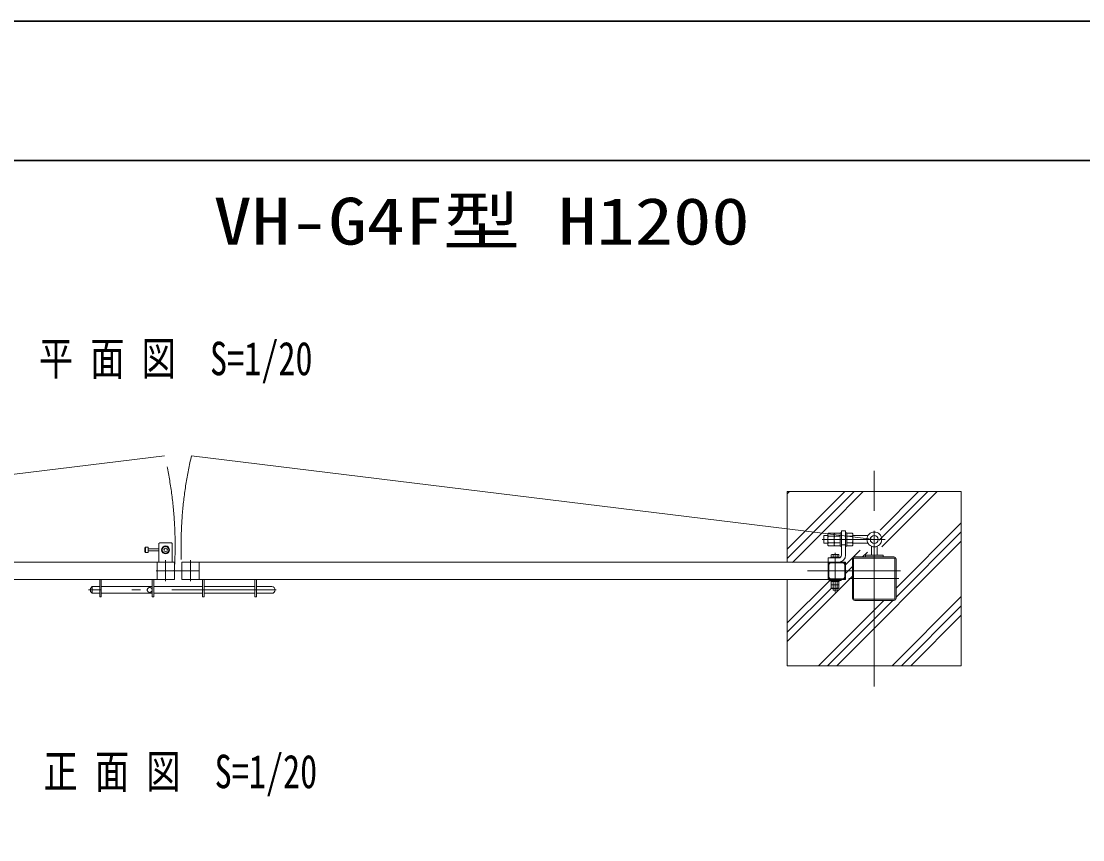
# Model space of a CAD drawing. Units: millimetres, scale not verified. Extents: x -4200 to 4200, y -2970 to 2970.
# Drawn here: x -1677 to 1372, y 619 to 2970 of the extents above; entities that cross this region are included whole.
import ezdxf
from ezdxf.enums import TextEntityAlignment as Align

# ---------------------------------------------------------------- set-up
doc = ezdxf.new("R2010")
doc.units = ezdxf.units.MM
doc.header["$LTSCALE"] = 10
for name, pattern in [('USER1', [50.5, 30, -9, 2.5, -9]), ('USER2', [12.6, 8.4, -4.2]), ('USER3', [58, 30, -9, 2.5, -5, 2.5, -9])]:
    doc.linetypes.add(name, pattern=pattern)
doc.layers.add('0-9_1', color=7, linetype='Continuous', lineweight=9)
doc.layers.add('1-6_8', color=6, linetype='Continuous', lineweight=9)
doc.layers.add('0-B_33', color=3, linetype='Continuous')
doc.styles.add('ＭＳ ゴシック', font='')
doc.styles.get('ＭＳ ゴシック').set_extended_font_data('MS Gothic')

msp = doc.modelspace()

# ---------------------------------------------------------------- linework, layer by layer
at = {"layer": '0-9_1', "lineweight": 30}
msp.add_line((3799.26, 2569.63), (-3799.74, 2569.63), dxfattribs=at)
at = {"layer": '0-9_1'}
for p, q in [((-3226.66, 1481.34), (-1265.36, 1721.83)), ((-3226.66, 1481.34), (-1265.36, 1721.83)), ((773.34, 1481.34), (-1187.96, 1721.83)), ((1023.34, 1618.84), (523.34, 1618.84)), ((523.34, 1618.84), (523.34, 1415.46)), ((523.34, 1612.73), (529.45, 1618.84)), ((644.63, 1521.88), (741.58, 1618.84)), ((787.7, 1479.34), (927.2, 1618.84)), ((790.33, 1508.48), (900.68, 1618.84)), ((795.34, 1460.46), (953.71, 1618.84)), ((1023.34, 1118.84), (1023.34, 1618.84)), ((835.84, 1341.86), (1023.34, 1529.36)), ((538.2, 1415.46), (644.63, 1521.88)), ((835.84, 1315.35), (1023.34, 1502.85)), ((-1279.56, 1471.34), (-1281.56, 1469.34)), ((-1281.56, 1416.34), (-1281.56, 1469.34)), ((-1245.56, 1471.34), (-1279.56, 1471.34)), ((-1243.56, 1469.34), (-1245.56, 1471.34)), ((-1243.56, 1416.34), (-1243.56, 1469.34)), ((665.85, 1118.84), (1023.34, 1476.33)), ((772.68, 1490.84), (772.69, 1490.85)), ((-1320.06, 1458.84), (-1322.56, 1456.34)), ((-1322.56, 1456.34), (-1322.56, 1446.34)), ((-1322.56, 1446.34), (-1320.06, 1443.84)), ((-1312.56, 1458.84), (-1320.06, 1458.84)), ((-1320.06, 1458.84), (-1320.06, 1443.84)), ((-1312.56, 1443.84), (-1320.06, 1443.84)), ((-1312.56, 1458.84), (-1312.56, 1443.84)), ((-1281.56, 1454.34), (-1312.56, 1454.34)), ((-1281.56, 1448.34), (-1312.56, 1448.34)), ((690.84, 1409), (732.34, 1450.5)), ((739.7, 1431.34), (753.35, 1444.99)), ((-1287.16, 1416.34), (-3094.16, 1416.34)), ((-1190.76, 1416.34), (640.84, 1416.34)), ((640.84, 1373.17), (640.84, 1409.37)), ((640.84, 1373.17), (640.84, 1409.37)), ((643.14, 1373.17), (643.14, 1409.37)), ((643.14, 1373.17), (643.14, 1409.37)), ((672.84, 1416.27), (643.84, 1416.27)), ((672.84, 1416.27), (643.84, 1416.27)), ((683.94, 1416.27), (647.74, 1416.27)), ((683.94, 1416.27), (647.74, 1416.27)), ((683.94, 1413.97), (647.74, 1413.97)), ((683.94, 1413.97), (647.74, 1413.97)), ((688.54, 1373.17), (688.54, 1409.37)), ((688.54, 1373.17), (688.54, 1409.37)), ((690.84, 1373.17), (690.84, 1409.37)), ((690.84, 1373.17), (690.84, 1409.37)), ((690.84, 1383.36), (710.84, 1403.36)), ((714.04, 1425.84), (714.04, 1311.84)), ((830.34, 1428.14), (716.34, 1428.14)), ((829.44, 1431.34), (717.24, 1431.34)), ((832.64, 1425.84), (832.64, 1311.84)), ((835.84, 1424.94), (835.84, 1312.74)), ((835.84, 1424.94), (835.84, 1312.74)), ((523.34, 1188.46), (710.84, 1375.96)), ((-3094.16, 1366.34), (-1287.16, 1366.34)), ((-1473.19, 1345.84), (-1451.66, 1345.84)), ((-1451.66, 1316.34), (-1451.66, 1366.34)), ((-1447.16, 1316.34), (-1447.16, 1366.34)), ((-1447.16, 1345.84), (-1301.16, 1345.84)), ((-1301.16, 1316.34), (-1301.16, 1366.34)), ((-1296.66, 1316.34), (-1296.66, 1366.34)), ((-1296.66, 1345.84), (-1156.66, 1345.84)), ((-603.81, 1366.34), (-1190.77, 1366.34)), ((640.84, 1366.34), (-1166.16, 1366.34)), ((-1156.66, 1316.34), (-1156.66, 1366.34)), ((-1152.16, 1316.34), (-1152.16, 1366.34)), ((-1152.16, 1345.84), (-1006.16, 1345.84)), ((-1001.66, 1316.34), (-1001.66, 1366.34)), ((-957.69, 1345.84), (-1001.66, 1345.84)), ((523.34, 1365.46), (523.34, 1118.84)), ((523.34, 1241.5), (645.33, 1363.49)), ((683.94, 1366.27), (644.84, 1366.27)), ((683.94, 1366.27), (644.84, 1366.27)), ((683.94, 1368.57), (647.74, 1368.57)), ((683.94, 1368.57), (647.74, 1368.57)), ((-1478.19, 1331.84), (-1478.19, 1340.84)), ((-1473.19, 1326.84), (-1478.19, 1331.84)), ((-1473.19, 1326.84), (-1451.66, 1326.84)), ((-1447.16, 1316.34), (-1451.66, 1316.34)), ((-1301.16, 1326.84), (-1447.16, 1326.84)), ((-1296.66, 1316.34), (-1301.16, 1316.34)), ((-1156.66, 1326.84), (-1296.66, 1326.84)), ((-1152.16, 1316.34), (-1156.66, 1316.34)), ((-1006.16, 1326.84), (-1152.16, 1326.84)), ((-957.69, 1326.84), (-1001.66, 1326.84)), ((523.34, 1214.98), (650.04, 1341.68)), ((824.94, 1118.84), (1023.34, 1317.23)), ((612.81, 1118.84), (800.31, 1306.34)), ((639.33, 1118.84), (826.83, 1306.34)), ((830.34, 1309.54), (716.34, 1309.54)), ((829.44, 1306.34), (717.24, 1306.34)), ((829.44, 1306.34), (717.24, 1306.34)), ((851.46, 1118.84), (1023.34, 1290.71)), ((877.98, 1118.84), (1023.34, 1264.2)), ((523.34, 1118.84), (1023.34, 1118.84))]:
    msp.add_line(p, q, dxfattribs=at)
at = {"layer": '0-9_1', "linetype": 'USER1'}
for p, q in [((773.34, 1058.84), (773.34, 1678.84)), ((-1262.56, 1421.95), (-1262.56, 1361.3)), ((-1190.76, 1421.95), (-1190.76, 1361.3)), ((-1166.25, 1391.34), (-1290, 1391.34)), ((-944.84, 1336.34), (-1483.56, 1336.34))]:
    msp.add_line(p, q, dxfattribs=at)
at = {"layer": '0-9_1', "lineweight": 30}
msp.add_lwpolyline([(4199.76, -2969.87), (4199.76, 2969.63), (-4200.24, 2969.63)], dxfattribs=at)
at = {"layer": '0-9_1'}
for points in [[(523.34, 1427.11), (620.72, 1524.49), (715.06, 1618.84)], [(523.34, 1453.63), (596.81, 1527.1), (688.55, 1618.84)], [(646.75, 1366.34), (640.84, 1366.34), (640.84, 1416.34), (657.24, 1416.34)], [(657.24, 1416.34), (640.84, 1416.34), (640.84, 1366.34), (646.75, 1366.34)], [(684.93, 1366.34), (690.84, 1366.34), (690.84, 1416.34), (674.44, 1416.34)], [(674.44, 1416.34), (690.84, 1416.34), (690.84, 1366.34), (684.93, 1366.34)], [(710.84, 1312.74), (710.84, 1424.94), (710.84, 1312.74)], [(-1478.19, 1340.84), (-1473.19, 1345.84), (-1473.19, 1326.84)], [(-1001.66, 1316.34), (-1006.16, 1316.34), (-1006.16, 1366.34)]]:
    msp.add_lwpolyline(points, dxfattribs=at)
for points in [[(-1287.16, 1416.34), (-1237.16, 1416.34), (-1237.16, 1366.34), (-1287.16, 1366.34)], [(-1216.16, 1416.34), (-1166.16, 1416.34), (-1166.16, 1366.34), (-1216.16, 1366.34)]]:
    msp.add_lwpolyline(points, close=True, dxfattribs=at)
for radius in [11.5, 9.5, 5]:
    msp.add_circle((-1262.56, 1451.34), radius, dxfattribs=at)
at = {"layer": '0-9_1', "linetype": 'USER2'}
msp.add_circle((-1308.19, 1336.34), 7, dxfattribs=at)
at = {"layer": '0-9_1', "linetype": 'USER3'}
for centre, radius, start, end in [((-2360.26, 1463.98), 1125.05, 356.29054, 13.2518), ((-93.46, 1464.04), 1124.65, 166.7467, 183.71401)]:
    msp.add_arc(centre, radius, start, end, dxfattribs=at)
at = {"layer": '0-9_1'}
for centre, radius, start, end in [((647.74, 1409.37), 6.9, 90, 180), ((647.74, 1409.37), 6.9, 90, 180), ((647.74, 1409.37), 4.6, 90, 180), ((647.74, 1409.37), 4.6, 90, 180), ((683.94, 1409.37), 6.9, 0, 90), ((683.94, 1409.37), 6.9, 0, 90), ((683.94, 1409.37), 4.6, 0, 90), ((683.94, 1409.37), 4.6, 0, 90), ((717.24, 1424.94), 6.4, 90, 180), ((717.24, 1424.94), 6.4, 90, 180), ((716.34, 1425.84), 2.3, 90, 180), ((829.44, 1424.94), 6.4, 0, 90), ((829.44, 1424.94), 6.4, 0, 90), ((830.34, 1425.84), 2.3, 0, 90), ((647.74, 1373.17), 6.9, 180, 270), ((647.74, 1373.17), 6.9, 180, 270), ((647.74, 1373.17), 4.6, 180, 270), ((647.74, 1373.17), 4.6, 180, 270), ((683.94, 1373.17), 4.6, 270, 0), ((683.94, 1373.17), 6.9, 270, 0), ((683.94, 1373.17), 4.6, 270, 0), ((683.94, 1373.17), 6.9, 270, 0), ((-957.69, 1336.34), 9.5, 270, 90), ((683.94, 1373.17), 6.9, 270, 278.23801), ((683.94, 1373.17), 6.9, 270, 278.23801), ((717.24, 1312.74), 6.4, 180, 270), ((717.24, 1312.74), 6.4, 180, 270), ((716.34, 1311.84), 2.3, 180, 270), ((829.44, 1312.74), 6.4, 270, 0), ((829.44, 1312.74), 6.4, 270, 360), ((830.34, 1311.84), 2.3, 270, 0)]:
    msp.add_arc(centre, radius, start, end, dxfattribs=at)
at = {"layer": '1-6_8'}
for p, q in [((639.64, 1481.34), (639.64, 1495.17)), ((641.64, 1499.84), (657.64, 1499.84)), ((657.64, 1499.84), (657.64, 1462.84)), ((659.64, 1499.84), (675.64, 1499.84)), ((675.64, 1500.84), (675.64, 1461.84)), ((678.84, 1500.84), (675.64, 1500.84)), ((678.84, 1506.34), (678.84, 1436.34)), ((678.84, 1506.34), (690.84, 1506.34)), ((690.84, 1506.34), (690.84, 1436.34)), ((694.04, 1500.84), (690.84, 1500.84)), ((694.04, 1500.84), (694.04, 1461.84)), ((710.04, 1499.84), (694.04, 1499.84)), ((712.04, 1495.17), (712.04, 1467.5)), ((628.34, 1492.34), (639.64, 1492.34)), ((628.34, 1470.34), (628.34, 1492.34)), ((628.34, 1470.34), (639.64, 1470.34)), ((639.64, 1481.34), (639.64, 1467.5)), ((641.64, 1490.55), (657.64, 1490.55)), ((641.64, 1472.12), (657.64, 1472.12)), ((659.64, 1490.55), (675.64, 1490.55)), ((659.64, 1472.12), (675.64, 1472.12)), ((678.84, 1466.34), (690.84, 1466.34)), ((710.04, 1490.55), (694.04, 1490.55)), ((710.04, 1472.12), (694.04, 1472.12)), ((712.04, 1492.34), (755.04, 1492.34)), ((712.04, 1470.34), (755.04, 1470.34)), ((641.64, 1462.84), (657.64, 1462.84)), ((649.89, 1430.64), (649.89, 1437.14)), ((652.63, 1438.64), (669.08, 1438.64)), ((655.33, 1437.14), (655.33, 1430.64)), ((659.64, 1462.84), (675.64, 1462.84)), ((666.34, 1437.14), (666.34, 1430.64)), ((671.79, 1430.64), (671.79, 1437.14)), ((678.84, 1461.84), (675.64, 1461.84)), ((694.04, 1461.84), (690.84, 1461.84)), ((710.04, 1462.84), (694.04, 1462.84)), ((748.34, 1435.84), (748.34, 1431.34)), ((748.34, 1435.84), (773.34, 1435.84)), ((765.34, 1461.54), (765.34, 1435.84)), ((798.34, 1435.84), (773.34, 1435.84)), ((781.34, 1461.54), (781.34, 1435.84)), ((798.34, 1435.84), (798.34, 1431.34)), ((640.84, 1428.34), (640.84, 1416.34)), ((640.84, 1428.34), (670.84, 1428.34)), ((670.84, 1416.34), (640.84, 1416.34)), ((648.84, 1430.64), (648.84, 1428.34)), ((648.84, 1430.64), (672.84, 1430.64)), ((672.84, 1430.64), (672.84, 1428.59)), ((643.34, 1366.34), (643.34, 1363.14)), ((643.34, 1363.14), (678.34, 1363.14)), ((648.84, 1363.14), (672.84, 1363.14)), ((648.84, 1360.84), (648.84, 1363.14)), ((648.84, 1360.84), (672.84, 1360.84)), ((649.89, 1360.84), (649.89, 1352.34)), ((649.89, 1350.84), (671.79, 1350.84)), ((649.89, 1350.84), (649.89, 1342.34)), ((655.33, 1352.34), (655.33, 1360.84)), ((655.33, 1342.34), (655.33, 1350.84)), ((666.34, 1352.34), (666.34, 1360.84)), ((666.34, 1342.34), (666.34, 1350.84)), ((671.79, 1360.84), (671.79, 1352.34)), ((671.79, 1350.84), (671.79, 1342.34)), ((672.84, 1360.84), (672.84, 1363.14)), ((678.34, 1366.34), (678.34, 1363.14)), ((652.63, 1340.84), (669.08, 1340.84)), ((654.84, 1335.64), (654.84, 1340.84)), ((660.84, 1335.64), (654.84, 1335.64)), ((660.84, 1335.64), (666.84, 1335.64)), ((666.84, 1335.64), (666.84, 1340.84))]:
    msp.add_line(p, q, dxfattribs=at)
at = {"layer": '1-6_8', "linetype": 'USER1'}
for p, q in [((773.34, 1505.87), (773.34, 1296.17)), ((804.25, 1481.34), (623.15, 1481.34)), ((804.25, 1481.34), (744.23, 1481.34)), ((660.84, 1443.1), (660.84, 1330.01)), ((581.03, 1391.34), (848.49, 1391.34)), ((700.21, 1368.84), (843.61, 1368.84))]:
    msp.add_line(p, q, dxfattribs=at)
at = {"layer": '1-6_8'}
for radius in [21.35, 11.35]:
    msp.add_circle((773.34, 1481.34), radius, dxfattribs=at)
for centre, radius, start, end in [((646.03, 1495.19), 6.39, 133.39581, 226.60419), ((664.03, 1495.19), 6.39, 133.39581, 226.60419), ((705.65, 1495.19), 6.39, 313.39581, 46.60419), ((661.86, 1481.34), 22.22, 155.50379, 204.49621), ((646.03, 1467.48), 6.39, 133.39581, 226.60419), ((679.86, 1481.34), 22.22, 155.50379, 204.49621), ((664.03, 1467.48), 6.39, 133.39581, 226.60419), ((689.82, 1481.34), 22.22, 335.50379, 24.49621), ((705.65, 1467.48), 6.39, 313.39581, 46.60419), ((652.61, 1435.42), 3.22, 32.29619, 147.70381), ((660.84, 1427.79), 10.85, 59.51401, 120.48599), ((669.07, 1435.42), 3.22, 32.29619, 147.70381), ((670.84, 1436.34), 8, 270, 0), ((670.84, 1436.34), 20, 270, 0), ((652.61, 1354.06), 3.22, 212.29619, 327.70381), ((652.61, 1344.06), 3.22, 212.29619, 327.70381), ((660.84, 1361.69), 10.85, 239.51401, 300.48599), ((660.84, 1351.69), 10.85, 239.51401, 300.48599), ((669.07, 1354.06), 3.22, 212.29619, 327.70381), ((669.07, 1344.06), 3.22, 212.29619, 327.70381)]:
    msp.add_arc(centre, radius, start, end, dxfattribs=at)

# ---------------------------------------------------------------- texts
at = {"layer": '0-9_1', "style": 'ＭＳ ゴシック', "width": 0.75}
for s, p in [('平 面 図\u3000S=1/20', (-1626.66, 1924.23)), ('正 面 図\u3000S=1/20', (-1613.26, 738.24))]:
    msp.add_text(s, height=96.19, dxfattribs=at).set_placement(p, align=Align.BOTTOM_LEFT)
at = {"layer": '0-B_33', "style": 'ＭＳ ゴシック', "width": 1.2}
msp.add_text('VH-G4F型 H1200', height=134.7, dxfattribs=at).set_placement((-1124.8, 2287.71), align=Align.BOTTOM_LEFT)

doc.saveas('drawing.dxf')
